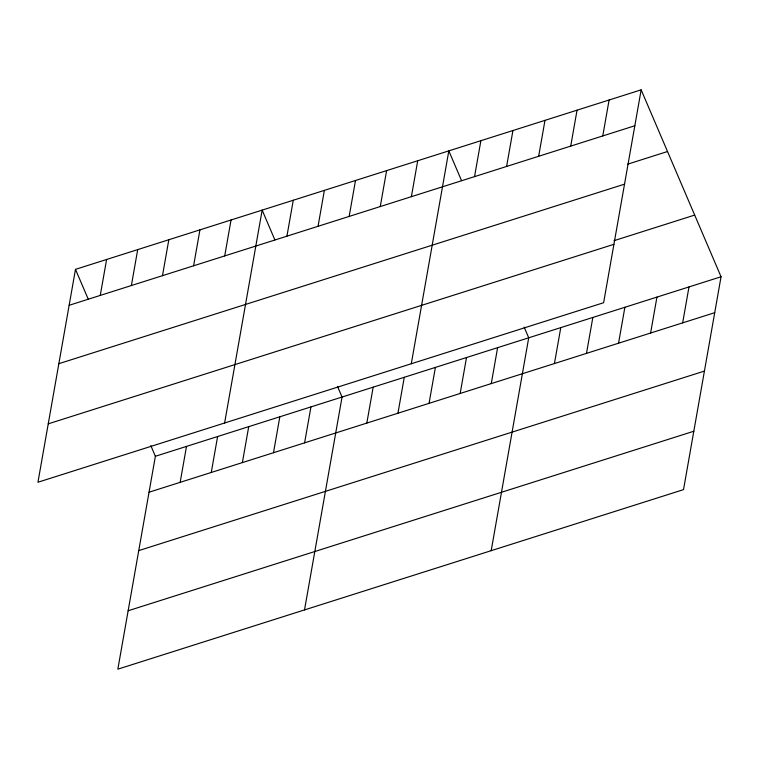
<?xml version="1.0" encoding="UTF-8"?>
<svg xmlns="http://www.w3.org/2000/svg" width="759" height="759" viewBox="0 0 759 759"><rect width="100%" height="100%" fill="white"/><g stroke="black" fill="none" stroke-linecap="round" stroke-linejoin="round"><path stroke-width="1.14" d="M75.483 269.36L37.95 482.24L603.623 302.718L641.156 89.837L75.483 269.36L88.215 299.141M100.264 295.412L106.602 259.493M131.373 285.545L137.711 249.616M162.483 275.669L168.821 239.74M150.832 445.647L155.377 456.282L117.844 669.163L683.517 489.64L721.05 276.76L641.156 89.837M193.602 265.792L199.93 229.873M180.158 482.335L186.496 446.415M224.711 255.916L231.049 219.996M211.268 472.468L217.605 436.539M224.617 422.991L262.159 210.12L274.881 239.901M242.377 462.592L248.715 426.662M286.93 236.172L293.268 200.243M273.496 452.715L279.824 416.786M318.049 226.296L324.378 190.376M304.606 442.839L310.943 406.919M349.159 216.429L355.497 180.5M304.511 609.913L342.053 397.042L337.508 386.407M380.268 206.552L386.606 170.623M366.825 423.095L373.162 387.166M411.378 196.676L417.716 160.747M397.944 413.219L404.272 377.299M411.293 363.751L448.825 150.88L461.557 180.651M429.053 403.352L435.391 367.422M474.546 176.629L480.883 140.709M460.163 393.475L466.5 357.546M506.604 166.458L512.942 130.529M491.272 383.599L497.61 347.669M538.653 156.288L544.99 120.358M491.187 550.673L528.719 337.802L524.175 327.167M570.711 146.107L577.049 110.188M554.44 363.552L560.778 327.622M602.769 135.937L609.097 100.008M586.498 353.381L592.836 317.452M618.547 343.21L624.885 307.281M650.605 333.03L656.943 297.111M682.664 322.86L688.992 286.93M69.154 305.289L634.818 125.766M627.731 164.153L667.522 151.525M58.851 363.684L624.524 184.162M613.993 240.688L694.684 215.082M48.244 423.845L613.917 244.322M155.377 456.282L721.05 276.76M149.049 492.211L714.712 312.689M138.745 550.607L704.418 371.085M128.138 610.767L693.811 431.245"/></g></svg>
